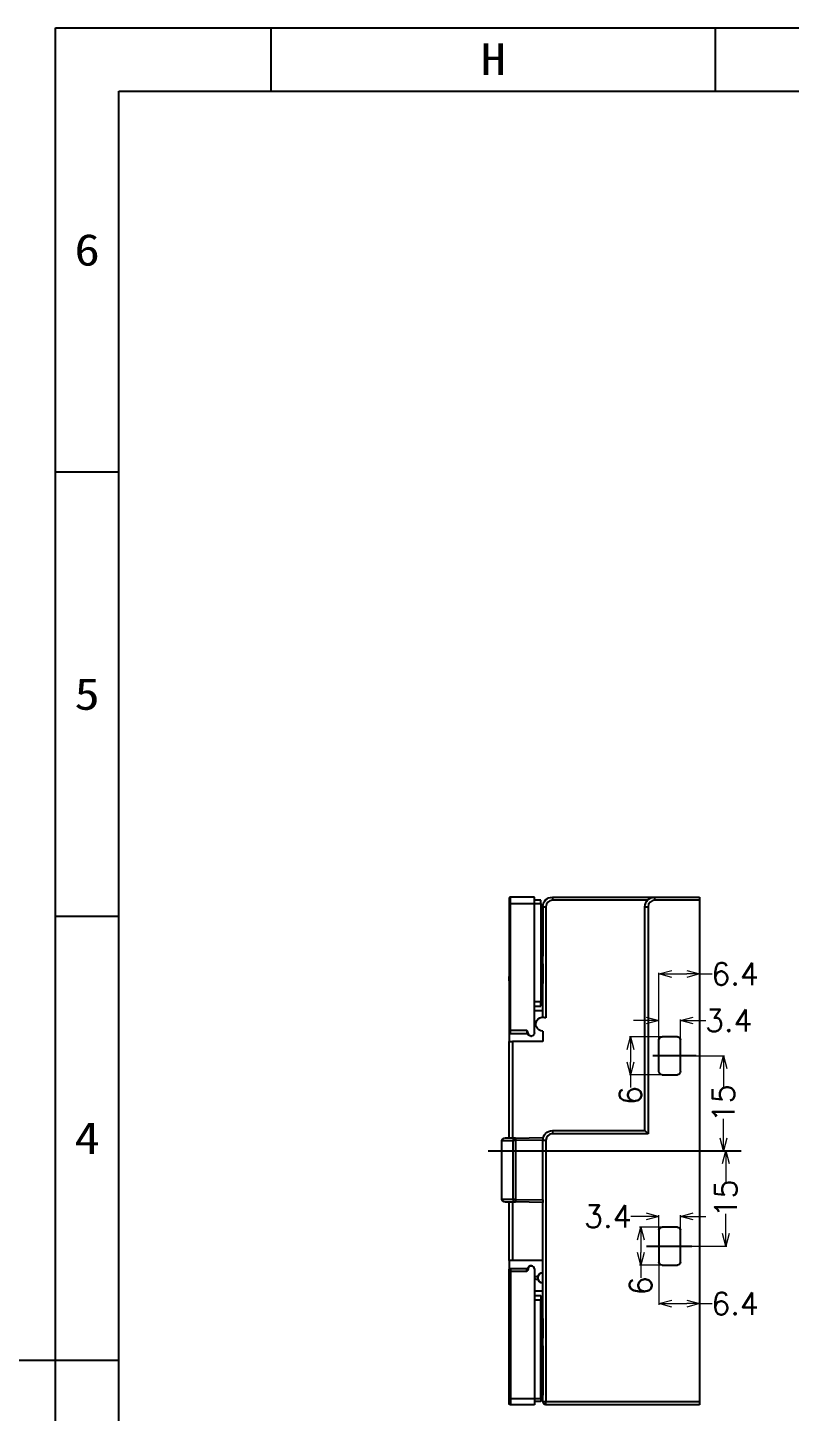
# Model space of a CAD drawing. Header units: millimetres. Extents: x 962 to 1853, y 401 to 821.
# Drawn here: x 1255 to 1375.2, y 602.6 to 820.8 of the extents above; entities that cross this region are included whole.
import ezdxf
from ezdxf.enums import TextEntityAlignment as Align
from ezdxf.lldxf.tags import DXFTag

# ---------------------------------------------------------------- set-up
doc = ezdxf.new("R2010")
doc.units = ezdxf.units.MM
for name, color, linetype, true_color in [('4', 7, 'Continuous', 0xffffff), ('5', 7, 'Continuous', 0xffffff), ('8', 7, 'Continuous', 0xffffff)]:
    doc.layers.add(name, color=color, linetype=linetype, true_color=true_color)
doc.styles.get("Standard").update_dxf_attribs({"font": 'txt', "bigfont": 'gbcbig.shx'})
doc.styles.add('TEXTSTYLE_0', font='txt', dxfattribs={"width": 0.8})
tags = doc.linetypes.add('CENTER', pattern=[2, 1.25, -0.25, 0.25, -0.25]).pattern_tags.tags
tags[10:11] = [DXFTag(74, 4), DXFTag(75, 0), DXFTag(340, '0'), DXFTag(46, 0.0), DXFTag(50, 0.0), DXFTag(44, 0.0), DXFTag(45, 0.0)]
tags[8:9] = [DXFTag(74, 4), DXFTag(75, 0), DXFTag(340, '0'), DXFTag(46, 0.0), DXFTag(50, 0.0), DXFTag(44, 0.0), DXFTag(45, 0.0)]
tags[6:7] = [DXFTag(74, 4), DXFTag(75, 0), DXFTag(340, '0'), DXFTag(46, 0.0), DXFTag(50, 0.0), DXFTag(44, 0.0), DXFTag(45, 0.0)]
tags[4:5] = [DXFTag(74, 4), DXFTag(75, 0), DXFTag(340, '0'), DXFTag(46, 0.0), DXFTag(50, 0.0), DXFTag(44, 0.0), DXFTag(45, 0.0)]
doc.dimstyles.get("Standard").update_dxf_attribs({"dimtxt": 3.5, "dimasz": 2, "dimexe": 0.18, "dimexo": 0.0625, "dimgap": 0.09, "dimtad": 0, "dimdsep": 46, "dimtxsty": 'Standard', "dimblk": 'OPEN30', "dimcen": 0.09, "dimclrd": 3, "dimclre": 3, "dimclrt": 6, "dimazin": 2, "dimtfac": 1, "dimtofl": 0, "dimtmove": 0, "dimatfit": 3, "dimldrblk": 'OPEN30', "dimfxl": 1, "dimtolj": 1, "dimtzin": 0, "dimlwd": 0, "dimlwe": 0, "dimarcsym": 0})

# ---------------------------------------------------------------- blocks, each defined once
blk = doc.blocks.new('_Open30')
at = {"color": 0, "linetype": 'ByBlock', "lineweight": -2}
for p, q in [((-1, 0.27), (0, 0)), ((0, 0), (-1, -0.27)), ((0, 0), (-1, 0))]:
    blk.add_line(p, q, dxfattribs=at)
blk = doc.blocks.new('*D138')
at = {"color": 3, "lineweight": 0}
for p, q in [((1352.47, 633.46), (1350.01, 633.46)), ((1354.47, 631.09), (1354.47, 633.64)), ((1357.87, 631.09), (1357.87, 633.64)), ((1359.87, 633.46), (1361.87, 633.46))]:
    blk.add_line(p, q, dxfattribs=at)
at = {"layer": 'Defpoints', "color": 0}
for p in [(1357.87, 633.46), (1354.47, 631.03), (1357.87, 631.03)]:
    blk.add_point(p, dxfattribs=at)
at = {"color": 3, "lineweight": 0, "xscale": 2, "yscale": 2, "zscale": 2}
blk.add_blockref('_Open30', (1354.47, 633.46), dxfattribs=at)
at = {"color": 3, "lineweight": 0, "xscale": 2, "yscale": 2, "zscale": 2, "rotation": 180}
blk.add_blockref('_Open30', (1357.87, 633.46), dxfattribs=at)
at = {"color": 6, "insert": (1346.42, 633.46), "char_height": 3.5, "attachment_point": 5}
blk.add_mtext('\\A1;3.4', dxfattribs=at)
blk = doc.blocks.new('*D139')
at = {"color": 3, "lineweight": 0}
for p, q in [((1355.14, 631.77), (1351.42, 631.77)), ((1351.6, 629.77), (1351.6, 627.77)), ((1355.14, 625.77), (1351.42, 625.77)), ((1351.6, 625.77), (1351.6, 623.77))]:
    blk.add_line(p, q, dxfattribs=at)
at = {"layer": 'Defpoints', "color": 0}
for p in [(1355.2, 631.77), (1351.6, 625.77), (1355.2, 625.77)]:
    blk.add_point(p, dxfattribs=at)
at = {"color": 3, "lineweight": 0, "xscale": 2, "yscale": 2, "zscale": 2}
for p, rotation in [((1351.6, 631.77), 90), ((1351.6, 625.77), 270)]:
    blk.add_blockref('_Open30', p, dxfattribs=dict(at, rotation=rotation))
at = {"color": 6, "insert": (1351.6, 622.51), "char_height": 3.5, "attachment_point": 5, "rotation": 90}
blk.add_mtext('\\A1;6', dxfattribs=at)
blk = doc.blocks.new('*D140')
at = {"color": 3, "lineweight": 0}
for p, q in [((1352.47, 664.32), (1350.47, 664.32)), ((1354.47, 661.1), (1354.47, 664.5)), ((1357.87, 661.1), (1357.87, 664.5)), ((1359.87, 664.32), (1361.87, 664.32))]:
    blk.add_line(p, q, dxfattribs=at)
at = {"layer": 'Defpoints', "color": 0}
for p in [(1357.87, 664.32), (1354.47, 661.03), (1357.87, 661.03)]:
    blk.add_point(p, dxfattribs=at)
at = {"color": 3, "lineweight": 0, "xscale": 2, "yscale": 2, "zscale": 2}
blk.add_blockref('_Open30', (1354.47, 664.32), dxfattribs=at)
at = {"color": 3, "lineweight": 0, "xscale": 2, "yscale": 2, "zscale": 2, "rotation": 180}
blk.add_blockref('_Open30', (1357.87, 664.32), dxfattribs=at)
at = {"color": 6, "insert": (1365.46, 664.32), "char_height": 3.5, "attachment_point": 5}
blk.add_mtext('\\A1;3.4', dxfattribs=at)
blk = doc.blocks.new('*D141')
at = {"color": 3, "lineweight": 0}
for p, q in [((1354.9, 661.77), (1349.8, 661.77)), ((1349.98, 659.77), (1349.98, 657.77)), ((1354.9, 655.77), (1349.8, 655.77)), ((1349.98, 655.77), (1349.98, 653.77))]:
    blk.add_line(p, q, dxfattribs=at)
at = {"layer": 'Defpoints', "color": 0}
for p in [(1354.97, 661.77), (1349.98, 655.77), (1354.97, 655.77)]:
    blk.add_point(p, dxfattribs=at)
at = {"color": 3, "lineweight": 0, "xscale": 2, "yscale": 2, "zscale": 2}
for p, rotation in [((1349.98, 661.77), 90), ((1349.98, 655.77), 270)]:
    blk.add_blockref('_Open30', p, dxfattribs=dict(at, rotation=rotation))
at = {"color": 6, "insert": (1349.98, 652.51), "char_height": 3.5, "attachment_point": 5, "rotation": 90}
blk.add_mtext('\\A1;6', dxfattribs=at)
blk = doc.blocks.new('*D142')
at = {"color": 3, "lineweight": 0}
for p, q in [((1354.47, 627.49), (1354.47, 619.52)), ((1360.87, 621.67), (1360.87, 619.52)), ((1356.47, 619.7), (1358.87, 619.7)), ((1360.87, 619.7), (1362.87, 619.7))]:
    blk.add_line(p, q, dxfattribs=at)
at = {"layer": 'Defpoints', "color": 0}
for p in [(1354.47, 627.56), (1360.87, 621.74), (1360.87, 619.7)]:
    blk.add_point(p, dxfattribs=at)
at = {"color": 3, "lineweight": 0, "xscale": 2, "yscale": 2, "zscale": 2, "rotation": 180}
blk.add_blockref('_Open30', (1354.47, 619.7), dxfattribs=at)
at = {"color": 3, "lineweight": 0, "xscale": 2, "yscale": 2, "zscale": 2}
blk.add_blockref('_Open30', (1360.87, 619.7), dxfattribs=at)
at = {"color": 6, "insert": (1366.46, 619.7), "char_height": 3.5, "attachment_point": 5}
blk.add_mtext('\\A1;6.4', dxfattribs=at)
blk = doc.blocks.new('*D143')
at = {"color": 3, "lineweight": 0}
for p, q in [((1354.47, 662.86), (1354.47, 671.84)), ((1356.47, 671.66), (1358.87, 671.66)), ((1360.87, 666.44), (1360.87, 671.84)), ((1360.87, 671.66), (1362.87, 671.66))]:
    blk.add_line(p, q, dxfattribs=at)
at = {"layer": 'Defpoints', "color": 0}
for p in [(1360.87, 671.66), (1360.87, 666.38), (1354.47, 662.8)]:
    blk.add_point(p, dxfattribs=at)
at = {"color": 3, "lineweight": 0, "xscale": 2, "yscale": 2, "zscale": 2, "rotation": 180}
blk.add_blockref('_Open30', (1354.47, 671.66), dxfattribs=at)
at = {"color": 3, "lineweight": 0, "xscale": 2, "yscale": 2, "zscale": 2}
blk.add_blockref('_Open30', (1360.87, 671.66), dxfattribs=at)
at = {"color": 6, "insert": (1366.46, 671.66), "char_height": 3.5, "attachment_point": 5}
blk.add_mtext('\\A1;6.4', dxfattribs=at)
blk = doc.blocks.new('*D144')
at = {"color": 3, "lineweight": 0}
for p, q in [((1360.39, 658.77), (1364.81, 658.77)), ((1364.63, 656.77), (1364.63, 653.69)), ((1364.63, 645.77), (1364.63, 648.84)), ((1365.34, 643.77), (1364.45, 643.77))]:
    blk.add_line(p, q, dxfattribs=at)
at = {"layer": 'Defpoints', "color": 0}
for p in [(1360.32, 658.77), (1364.63, 643.77), (1365.41, 643.77)]:
    blk.add_point(p, dxfattribs=at)
at = {"color": 3, "lineweight": 0, "xscale": 2, "yscale": 2, "zscale": 2}
for p, rotation in [((1364.63, 658.77), 90), ((1364.63, 643.77), 270)]:
    blk.add_blockref('_Open30', p, dxfattribs=dict(at, rotation=rotation))
at = {"color": 6, "insert": (1364.63, 651.27), "char_height": 3.5, "attachment_point": 5, "rotation": 90}
blk.add_mtext('\\A1;15', dxfattribs=at)
blk = doc.blocks.new('*D145')
at = {"color": 3, "lineweight": 0}
for p, q in [((1367.1, 643.77), (1364.82, 643.77)), ((1365, 641.77), (1365, 638.69)), ((1365, 630.77), (1365, 633.84)), ((1359.68, 628.77), (1365.18, 628.77))]:
    blk.add_line(p, q, dxfattribs=at)
at = {"layer": 'Defpoints', "color": 0}
for p in [(1367.16, 643.77), (1359.62, 628.77), (1365, 628.77)]:
    blk.add_point(p, dxfattribs=at)
at = {"color": 3, "lineweight": 0, "xscale": 2, "yscale": 2, "zscale": 2}
for p, rotation in [((1365, 643.77), 90), ((1365, 628.77), 270)]:
    blk.add_blockref('_Open30', p, dxfattribs=dict(at, rotation=rotation))
at = {"color": 6, "insert": (1365, 636.27), "char_height": 3.5, "attachment_point": 5, "rotation": 90}
blk.add_mtext('\\A1;15', dxfattribs=at)
blk = doc.blocks.new('44aa')
at = {"color": 7, "linetype": 'Continuous'}
for p in [(-297, 210.02), (0, 0)]:
    blk.add_line(p, (0, 210.02), dxfattribs=at)
blk = doc.blocks.new('SUN_6HWZ35TKUHLG5E9ZFKZ2V2VAJLS')
blk.add_blockref('44aa', (0, 0))
blk = doc.blocks.new('SUN_6HWZ35TKK40GSGJE8VEUYAXIAKM')
at = {"color": 7, "linetype": 'Continuous'}
for p, q in [((-594, 420), (0, 420)), ((-594, 0), (-594, 420)), ((-560, 410), (-560, 420)), ((-490, 410), (-490, 420)), ((-584, 410), (-10, 410)), ((-584, 10), (-584, 410)), ((-594, 350), (-584, 350)), ((-594, 280), (-584, 280)), ((-594, 210), (-584, 210))]:
    blk.add_line(p, q, dxfattribs=at)
at = {"color": 2, "linetype": 'Continuous', "style": 'TEXTSTYLE_0', "width": 1.2}
for s, p, p2 in [('H', (-526.99, 412.53), (-522.99, 412.53)), ('6', (-590.99, 382.5), (-586.99, 382.5)), ('5', (-590.99, 312.5), (-586.99, 312.5)), ('4', (-590.99, 242.5), (-586.99, 242.5))]:
    blk.add_text(s, height=5, dxfattribs=at).set_placement(p, p2, align=Align.FIT)

msp = doc.modelspace()

# ---------------------------------------------------------------- linework, layer by layer
at = {"layer": '4', "color": 251}
for p, q in [((1329.666, 645.414), (1329.666, 636.116)), ((1331.846, 645.79), (1330.137, 645.76)), ((1331.846, 645.39), (1331.487, 645.39)), ((1331.487, 636.141), (1331.487, 645.39)), ((1331.846, 645.79), (1336.166, 645.865)), ((1336.166, 645.465), (1331.846, 645.39)), ((1331.846, 645.39), (1331.846, 636.141)), ((1336.166, 645.865), (1336.166, 645.465)), ((1336.166, 636.065), (1336.166, 645.465)), ((1330.129, 635.771), (1331.846, 635.741)), ((1331.846, 636.141), (1331.487, 636.141)), ((1331.846, 636.141), (1336.166, 636.065)), ((1336.166, 635.665), (1331.846, 635.741)), ((1336.166, 636.065), (1336.166, 635.665))]:
    msp.add_line(p, q, dxfattribs=at)
for centre, major_axis, ratio, start_param, end_param in [((1331.853, 645.39), (0.007, -0.4), 0.9138471, 3.1415927, 4.6964391), ((1331.853, 645.39), (-0.007, 0.4), 0.0174497, 0, 1.5704917), ((1331.853, 636.141), (-0.007, -0.4), 0.9138471, 4.7283389, 6.2831853), ((1331.853, 636.141), (0.007, 0.4), 0.0174497, 1.5711009, 3.1415927)]:
    msp.add_ellipse(centre, major_axis=major_axis, ratio=ratio, start_param=start_param, end_param=end_param, dxfattribs=at)
for points, knots in [([(1330.023, 645.741), (1330.01, 645.733), (1329.994, 645.724), (1329.986, 645.72), (1329.979, 645.716), (1329.972, 645.713), (1329.965, 645.709), (1329.958, 645.705), (1329.939, 645.694), (1329.893, 645.667), (1329.794, 645.599), (1329.695, 645.491), (1329.66, 645.404), (1329.666, 645.359)], [0, 0, 0, 0, 0.0771188, 0.0814614, 0.0851456, 0.0885145, 0.0919799, 0.0959014, 0.1005149, 0.1276063, 0.2254411, 0.5610808, 1, 1, 1, 1]), ([(1331.487, 645.39), (1331.456, 645.389), (1331.392, 645.388), (1331.3, 645.387), (1331.211, 645.385), (1331.123, 645.384), (1331.039, 645.382), (1330.956, 645.381), (1330.876, 645.38), (1330.799, 645.378), (1330.724, 645.377), (1330.652, 645.376), (1330.582, 645.375), (1330.514, 645.373), (1330.449, 645.372), (1330.387, 645.371), (1330.327, 645.37), (1330.27, 645.369), (1330.215, 645.368), (1330.163, 645.368), (1330.114, 645.367), (1330.067, 645.366), (1330.022, 645.365), (1329.98, 645.365), (1329.941, 645.364), (1329.904, 645.363), (1329.87, 645.363), (1329.839, 645.362), (1329.81, 645.362), (1329.784, 645.361), (1329.76, 645.361), (1329.739, 645.361), (1329.721, 645.36), (1329.705, 645.36), (1329.692, 645.36), (1329.68, 645.36), (1329.676, 645.359), (1329.671, 645.359), (1329.667, 645.359)], [0, 0, 0, 0, 0.0267027, 0.0534054, 0.080108, 0.1068107, 0.1335132, 0.1602158, 0.1869183, 0.2136208, 0.2403233, 0.2670258, 0.2937282, 0.3204306, 0.3471329, 0.3738353, 0.4005376, 0.4272399, 0.4539422, 0.4806445, 0.5073467, 0.534049, 0.5607512, 0.5874534, 0.6141556, 0.6408578, 0.6675599, 0.6942621, 0.7209642, 0.7476664, 0.7743685, 0.8010706, 0.8277727, 0.8544748, 0.8811769, 0.907879, 0.9345811, 1, 1, 1, 1]), ([(1329.666, 636.172), (1329.66, 636.127), (1329.695, 636.039), (1329.794, 635.931), (1329.893, 635.864), (1329.939, 635.837), (1329.958, 635.826), (1329.965, 635.822), (1329.972, 635.818), (1329.979, 635.814), (1329.986, 635.811), (1329.994, 635.806), (1330.01, 635.798), (1330.026, 635.789), (1330.036, 635.784), (1330.03, 635.786)], [0, 0, 0, 0, 0.4192606, 0.7398673, 0.8333202, 0.8591982, 0.8636051, 0.867351, 0.8706612, 0.8738792, 0.8773983, 0.8815464, 0.8925128, 0.9278906, 1, 1, 1, 1]), ([(1329.666, 636.171), (1329.692, 636.171), (1329.705, 636.171), (1329.721, 636.171), (1329.739, 636.17), (1329.76, 636.17), (1329.784, 636.17), (1329.81, 636.169), (1329.839, 636.169), (1329.87, 636.168), (1329.904, 636.168), (1329.941, 636.167), (1329.98, 636.166), (1330.022, 636.166), (1330.067, 636.165), (1330.114, 636.164), (1330.163, 636.163), (1330.215, 636.162), (1330.27, 636.161), (1330.327, 636.16), (1330.387, 636.159), (1330.449, 636.158), (1330.514, 636.157), (1330.582, 636.156), (1330.652, 636.155), (1330.724, 636.154), (1330.799, 636.152), (1330.876, 636.151), (1330.956, 636.15), (1331.039, 636.148), (1331.123, 636.147), (1331.211, 636.145), (1331.3, 636.144), (1331.392, 636.142), (1331.456, 636.141), (1331.487, 636.141)], [0, 0, 0, 0, 0.1478667, 0.1744956, 0.2011246, 0.2277535, 0.2543825, 0.2810114, 0.3076404, 0.3342694, 0.3608984, 0.3875274, 0.4141564, 0.4407854, 0.4674145, 0.4940435, 0.5206726, 0.5473017, 0.5739308, 0.60056, 0.6271891, 0.6538183, 0.6804475, 0.7070767, 0.733706, 0.7603352, 0.7869645, 0.8135939, 0.8402232, 0.8668526, 0.893482, 0.9201115, 0.9467409, 0.9733705, 1, 1, 1, 1])]:
    msp.add_open_spline(points, degree=3, knots=knots, dxfattribs=at)
at = {"layer": '5', "color": 23}
for p, q in [((1330.866, 683.565), (1330.866, 682.765)), ((1334.866, 683.765), (1331.066, 683.765)), ((1331.066, 682.765), (1331.066, 683.765)), ((1334.866, 682.765), (1334.866, 683.765)), ((1335.866, 683.265), (1334.866, 683.265)), ((1335.866, 682.765), (1335.866, 683.265)), ((1330.866, 682.765), (1331.066, 682.765)), ((1330.866, 682.765), (1330.866, 662.765)), ((1331.066, 662.765), (1331.066, 682.765)), ((1331.066, 682.765), (1334.866, 682.765)), ((1334.866, 682.765), (1335.866, 682.765)), ((1334.866, 662.365), (1334.866, 682.765)), ((1335.866, 682.765), (1335.866, 667.265)), ((1336.166, 674.465), (1335.866, 674.465)), ((1336.166, 673.265), (1335.866, 673.265)), ((1330.866, 670.565), (1330.866, 671.265)), ((1330.866, 670.565), (1330.866, 671.265)), ((1330.866, 670.565), (1330.866, 665.865)), ((1330.866, 670.565), (1330.866, 667.565)), ((1330.866, 667.565), (1330.866, 667.265)), ((1335.866, 667.265), (1334.866, 667.265)), ((1334.866, 666.565), (1335.866, 666.565)), ((1335.866, 666.565), (1335.866, 667.265)), ((1330.866, 662.765), (1331.066, 662.765)), ((1330.866, 662.765), (1330.866, 662.465)), ((1331.066, 662.265), (1331.066, 662.765)), ((1333.666, 662.765), (1331.066, 662.765)), ((1331.066, 662.265), (1333.666, 662.265)), ((1333.666, 662.765), (1333.666, 662.265)), ((1334.366, 661.865), (1334.363, 661.865)), ((1330.866, 624.765), (1330.866, 625.065)), ((1330.866, 604.765), (1330.866, 624.765)), ((1330.866, 624.765), (1331.066, 624.765)), ((1331.066, 625.265), (1331.066, 624.765)), ((1331.066, 625.265), (1333.666, 625.265)), ((1333.666, 624.765), (1331.066, 624.765)), ((1331.066, 624.765), (1331.066, 604.765)), ((1333.666, 624.765), (1333.666, 625.265)), ((1334.366, 625.665), (1334.363, 625.665)), ((1334.866, 625.165), (1334.866, 604.765)), ((1330.866, 616.965), (1330.866, 621.665)), ((1330.866, 619.965), (1330.866, 620.265)), ((1330.866, 616.965), (1330.866, 619.965)), ((1334.866, 620.965), (1335.866, 620.965)), ((1335.866, 620.265), (1334.866, 620.265)), ((1335.866, 620.965), (1335.866, 620.265)), ((1335.866, 604.765), (1335.866, 620.265)), ((1330.866, 616.965), (1330.866, 616.265)), ((1330.866, 616.965), (1330.866, 616.265)), ((1336.166, 614.265), (1335.866, 614.265)), ((1336.166, 613.065), (1335.866, 613.065)), ((1330.866, 603.965), (1330.866, 604.765)), ((1330.866, 604.765), (1331.066, 604.765)), ((1331.066, 604.765), (1334.866, 604.765)), ((1331.066, 604.765), (1331.066, 603.765)), ((1334.866, 604.765), (1335.866, 604.765)), ((1334.866, 604.765), (1334.866, 603.765)), ((1335.866, 604.765), (1335.866, 604.265)), ((1334.866, 603.765), (1331.066, 603.765)), ((1335.866, 604.265), (1334.866, 604.265))]:
    msp.add_line(p, q, dxfattribs=at)
for centre, radius, start, end in [((1331.066, 683.565), 0.2, 90, 180), ((1331.066, 662.465), 0.2, 180, 270), ((1333.666, 625.465), 0.2, 270, 334.62307), ((1334.298, 625.165), 0.5, 90, 154.62307), ((1334.366, 625.165), 0.5, 0, 90)]:
    msp.add_arc(centre, radius, start, end, dxfattribs=at)
at = {"layer": '5', "color": 23, "extrusion": (0, 0, -1)}
for centre, radius, start, end in [((-1333.666, 662.065), 0.2, 90, 154.62307), ((-1334.298, 662.365), 0.5, 270, 334.62307), ((-1334.366, 662.365), 0.5, 180, 270), ((-1331.066, 625.065), 0.2, 0, 90), ((-1331.066, 603.965), 0.2, 270, 0)]:
    msp.add_arc(centre, radius, start, end, dxfattribs=at)
at = {"layer": '5', "color": 23}
for points in [[(1333.671, 662.758), (1333.668, 662.762), (1333.666, 662.765), (1333.663, 662.769)], [(1333.817, 662.494), (1333.778, 662.588), (1333.723, 662.675), (1333.671, 662.758)], [(1333.864, 662.317), (1333.858, 662.378), (1333.84, 662.438), (1333.817, 662.494)], [(1333.671, 624.773), (1333.668, 624.769), (1333.666, 624.765), (1333.663, 624.761)]]:
    msp.add_open_spline(points, degree=3, dxfattribs=at)
for points, degree, knots in [([(1333.864, 662.317), (1333.863, 662.308), (1333.861, 662.287), (1333.858, 662.257), (1333.854, 662.225), (1333.851, 662.196), (1333.848, 662.172), (1333.847, 662.158), (1333.846, 662.153), (1333.846, 662.149)], 3, [0, 0, 0, 0, 0.0996911, 0.2163412, 0.3477439, 0.4922474, 0.6489445, 0.8178439, 1, 1, 1, 1]), ([(1334.363, 661.865), (1334.301, 661.865), (1334.24, 661.877), (1334.154, 661.91), (1334.126, 661.924), (1334.074, 661.956), (1334.049, 661.975), (1334.004, 662.016), (1333.983, 662.038), (1333.946, 662.087), (1333.929, 662.114), (1333.888, 662.196), (1333.87, 662.256), (1333.864, 662.317)], 3, [0, 0, 0, 0, 0.25, 0.25, 0.375, 0.375, 0.5, 0.5, 0.625, 0.625, 0.75, 0.75, 1, 1, 1, 1]), ([(1334.298, 661.865), (1334.306, 661.865), (1334.317, 661.865), (1334.351, 661.865), (1334.359, 661.865), (1334.363, 661.865)], 3, [0, 0, 0, 0, 0.4995854, 0.7500172, 1, 1, 1, 1]), ([(1333.864, 625.213), (1333.858, 625.153), (1333.84, 625.093), (1333.817, 625.037), (1333.778, 624.942), (1333.723, 624.855), (1333.671, 624.773)], 3, [0, 0, 0, 0, 0.37088222, 0.37088222, 0.37088222, 0.99092008, 0.99092008, 0.99092008, 0.99092008]), ([(1333.864, 625.213), (1333.863, 625.224), (1333.861, 625.247), (1333.857, 625.28), (1333.854, 625.311), (1333.851, 625.338), (1333.848, 625.361), (1333.847, 625.374), (1333.847, 625.378), (1333.846, 625.383)], 3, [0, 0, 0, 0, 0.1190076, 0.2452716, 0.3791425, 0.5210358, 0.6714325, 0.8308807, 1, 1, 1, 1]), ([(1334.363, 625.665), (1334.301, 625.665), (1334.24, 625.654), (1334.154, 625.621), (1334.126, 625.607), (1334.074, 625.575), (1334.049, 625.556), (1334.004, 625.515), (1333.983, 625.492), (1333.946, 625.444), (1333.929, 625.417), (1333.888, 625.335), (1333.87, 625.275), (1333.864, 625.213)], 3, [0, 0, 0, 0, 0.25, 0.25, 0.375, 0.375, 0.5, 0.5, 0.625, 0.625, 0.75, 0.75, 1, 1, 1, 1]), ([(1334.298, 625.665), (1334.303, 625.665), (1334.308, 625.665), (1334.312, 625.665), (1334.327, 625.665), (1334.333, 625.665), (1334.338, 625.665), (1334.344, 625.665), (1334.349, 625.665), (1334.359, 625.665), (1334.363, 625.665)], 2, [0, 0, 0, 0.25, 0.25, 0.5, 0.5, 0.625, 0.625, 0.75, 0.75, 1, 1, 1])]:
    msp.add_open_spline(points, degree=degree, knots=knots, dxfattribs=at)
at = {"layer": '8', "color": 163}
for p, q in [((1337.666, 683.765), (1337.666, 683.265)), ((1337.666, 683.765), (1353.766, 683.765)), ((1352.648, 683.265), (1337.666, 683.265)), ((1353.766, 683.765), (1353.766, 683.265)), ((1353.766, 683.765), (1360.866, 683.765)), ((1360.866, 683.265), (1353.766, 683.265)), ((1360.866, 683.765), (1360.866, 683.265)), ((1360.866, 683.265), (1360.866, 604.265)), ((1336.166, 664.865), (1336.166, 682.265)), ((1336.166, 682.265), (1336.666, 682.265)), ((1336.166, 682.265), (1336.166, 674.465)), ((1336.666, 682.265), (1336.666, 664.745)), ((1352.266, 682.265), (1352.766, 682.265)), ((1352.266, 646.965), (1352.266, 682.265)), ((1352.766, 682.265), (1352.766, 646.465)), ((1336.166, 673.265), (1336.166, 670.165)), ((1336.166, 665.865), (1334.866, 665.865)), ((1330.866, 662.465), (1330.866, 661.015)), ((1336.166, 662.665), (1336.166, 661.015)), ((1354.466, 656.265), (1354.466, 661.265)), ((1357.366, 661.765), (1354.966, 661.765)), ((1357.866, 656.265), (1357.866, 661.265)), ((1330.866, 645.773), (1330.866, 661.015)), ((1330.866, 661.015), (1331.366, 661.015)), ((1331.366, 661.015), (1331.366, 645.781)), ((1336.166, 661.015), (1331.366, 661.015)), ((1354.966, 655.765), (1357.366, 655.765)), ((1337.666, 646.965), (1337.666, 646.465)), ((1337.666, 646.965), (1352.266, 646.965)), ((1352.766, 646.465), (1337.666, 646.465)), ((1352.266, 646.965), (1352.766, 646.465)), ((1336.166, 645.465), (1336.666, 645.465)), ((1336.666, 645.465), (1336.666, 604.265)), ((1330.866, 626.515), (1330.866, 635.758)), ((1331.366, 635.75), (1331.366, 626.515)), ((1336.166, 604.265), (1336.166, 635.718)), ((1354.466, 631.265), (1354.466, 626.265)), ((1357.366, 631.765), (1354.966, 631.765)), ((1357.866, 626.265), (1357.866, 631.265)), ((1331.366, 626.515), (1330.866, 626.515)), ((1330.866, 626.515), (1330.866, 625.065)), ((1336.166, 626.515), (1331.366, 626.515)), ((1354.966, 625.765), (1357.366, 625.765)), ((1336.166, 621.665), (1334.866, 621.665)), ((1336.166, 617.365), (1336.166, 614.265)), ((1336.166, 613.065), (1336.166, 605.265)), ((1336.166, 604.265), (1336.666, 604.265)), ((1336.666, 604.265), (1360.866, 604.265)), ((1336.666, 603.765), (1336.666, 604.265)), ((1360.866, 603.765), (1336.666, 603.765)), ((1360.866, 604.265), (1360.866, 603.765))]:
    msp.add_line(p, q, dxfattribs=at)
at = {"layer": '8', "color": 1, "linetype": 'CENTER', "ltscale": 0.48768}
for p, q in [((1360.324, 658.765), (1353.511, 658.765)), ((1352.503, 628.765), (1359.622, 628.765))]:
    msp.add_line(p, q, dxfattribs=at)
at = {"layer": '8', "color": 1, "linetype": 'CENTER', "ltscale": 8.128}
msp.add_line((1327.58, 643.765), (1367.424, 643.765), dxfattribs=at)
at = {"layer": '8', "color": 163, "extrusion": (0, 0, -1)}
for centre, radius, start, end in [((-1337.666, 682.265), 1.5, 0, 90), ((-1353.766, 682.265), 1.5, 0, 90), ((-1336.166, 663.765), 1.1, 270, 117.03569), ((-1354.966, 661.265), 0.5, 0, 90), ((-1357.366, 661.265), 0.5, 90, 180), ((-1354.966, 656.265), 0.5, 270, 0), ((-1357.366, 656.265), 0.5, 180, 270), ((-1337.666, 645.465), 1.5, 0, 90), ((-1354.966, 631.265), 0.5, 0, 90), ((-1357.366, 631.265), 0.5, 90, 180), ((-1354.966, 626.265), 0.5, 270, 0), ((-1357.366, 626.265), 0.5, 180, 270), ((-1336.666, 604.265), 0.5, 270, 0)]:
    msp.add_arc(centre, radius, start, end, dxfattribs=at)
at = {"layer": '8', "color": 163}
for centre, radius, start, end in [((1337.666, 682.265), 1, 90, 180), ((1353.766, 682.265), 1, 90, 180), ((1334.822, 665.79), 1.815, 271.3644, 278.46686), ((1334.822, 661.741), 1.815, 81.53314, 88.63462), ((1337.666, 645.465), 1, 90, 180), ((1336.166, 623.765), 0.8, 90, 270), ((1334.822, 625.79), 1.815, 271.36554, 289.54114), ((1334.822, 621.741), 1.815, 70.45886, 88.63525)]:
    msp.add_arc(centre, radius, start, end, dxfattribs=at)

# ---------------------------------------------------------------- block references
for name, p in [('SUN_6HWZ35TKK40GSGJE8VEUYAXIAKM', (1853.352, 400.79)), ('SUN_6HWZ35TKUHLG5E9ZFKZ2V2VAJLS', (1259.352, 400.79))]:
    msp.add_blockref(name, p)

# ---------------------------------------------------------------- dimensions: what is measured, and where the dimension line sits
for base, p1, p2, picture, middle in [((1360.866, 671.658), (1354.466, 662.799), (1360.866, 666.38), '*D143', (1366.456, 671.658)), ((1357.866, 664.322), (1354.466, 661.034), (1357.866, 661.034), '*D140', (1365.456, 664.322)), ((1360.866, 619.696), (1354.466, 627.556), (1360.866, 621.737), '*D142', (1366.456, 619.696))]:
    dim = msp.add_linear_dim(base=base, p1=p1, p2=p2, dimstyle='Standard')
    dim.commit()
    dim.dimension.update_dxf_attribs({"geometry": picture, "text_midpoint": middle})
for base, p1, p2, picture, middle in [((1349.983, 655.765), (1354.966, 661.765), (1354.966, 655.765), '*D141', (1349.983, 652.509)), ((1351.604, 625.765), (1355.198, 631.765), (1355.198, 625.765), '*D139', (1351.604, 622.509))]:
    dim = msp.add_linear_dim(base=base, p1=p1, p2=p2, angle=90, dimstyle='Standard')
    dim.commit()
    dim.dimension.update_dxf_attribs({"geometry": picture, "text_midpoint": middle})
for base, p1, p2, picture, middle in [((1364.628, 643.765), (1360.324, 658.765), (1365.407, 643.765), '*D144', (1364.628, 651.265)), ((1364.996, 628.765), (1367.159, 643.765), (1359.622, 628.765), '*D145', (1364.996, 636.265))]:
    dim = msp.add_linear_dim(base=base, p1=p1, p2=p2, angle=90, dimstyle='Standard')
    dim.commit()
    dim.dimension.update_dxf_attribs({"geometry": picture, "text_midpoint": middle, "dimtype": 160})
dim = msp.add_linear_dim(base=(1357.866, 633.462), p1=(1354.466, 631.028), p2=(1357.866, 631.028), dimstyle='Standard')
dim.commit()
dim.dimension.update_dxf_attribs({"geometry": '*D138', "text_midpoint": (1346.421, 633.462), "dimtype": 160})

doc.saveas('drawing.dxf')
